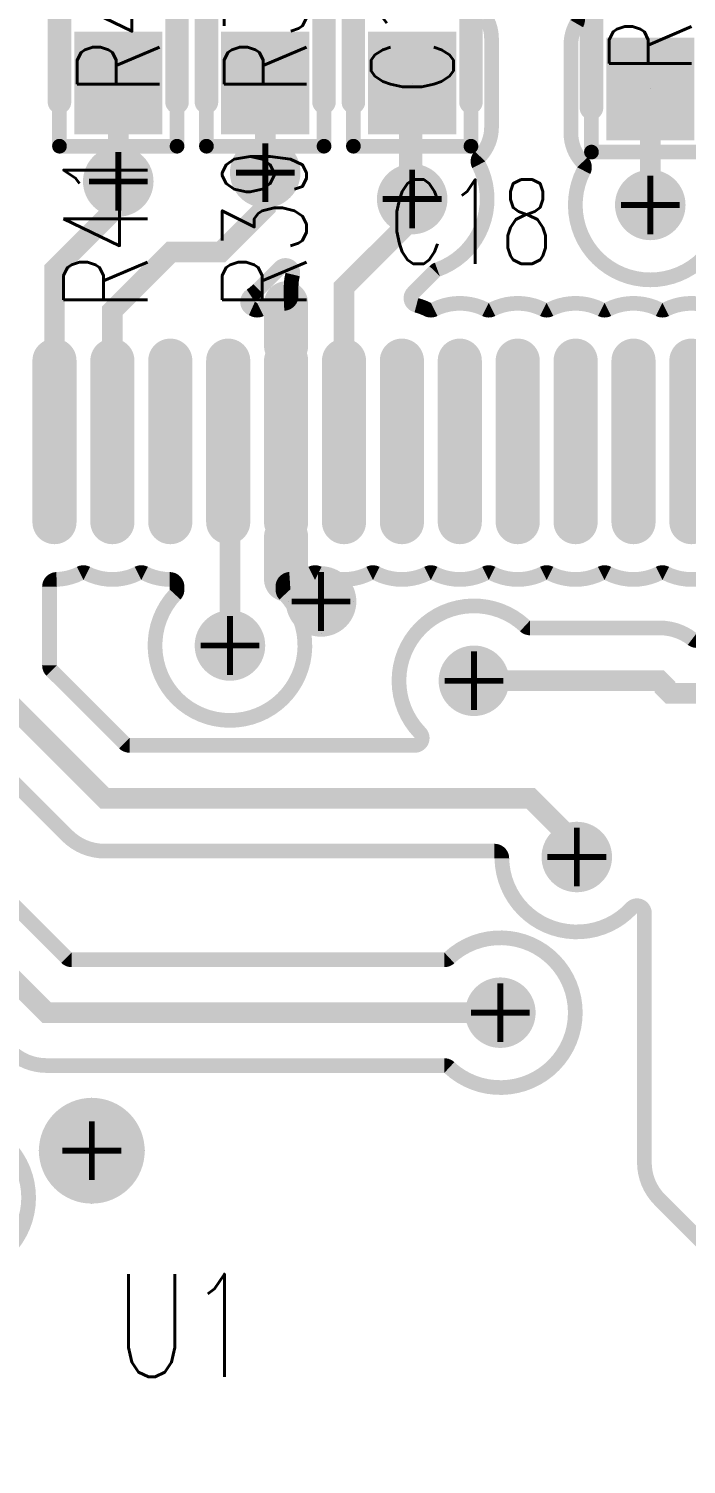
# Model space of a CAD drawing. Extents: x -0.08 to 4.16, y -0.29 to 1.7.
# Drawn here: x 1.7535 to 1.9772, y 0.8682 to 1.357 of the extents above; entities that cross this region are included whole.
import ezdxf
from ezdxf.enums import TextEntityAlignment as Align

# ---------------------------------------------------------------- set-up
doc = ezdxf.new("R2010")
doc.units = 0
doc.header["$MEASUREMENT"] = 0
for name, pattern in [('SIG_0', [2, 1, 1]), ('SIG_11', [2, 1, 1]), ('SIG_83', [2, 1, 1]), ('SIG_84', [2, 1, 1]), ('SIG_85', [2, 1, 1]), ('SIG_86', [2, 1, 1]), ('SIG_90', [2, 1, 1]), ('SIG_95', [2, 1, 1])]:
    doc.linetypes.add(name, pattern=pattern)
doc.layers.get('0').update_dxf_attribs({"linetype": 'CONTINUOUS'})
for name, color, linetype in [('DRIL_NPLTE_THRU_01', 34, 'CONTINUOUS'), ('DRIL_NPLTE_THRU_02', 136, 'CONTINUOUS'), ('DRIL_NPLTE_THRU_03', 136, 'CONTINUOUS'), ('DRIL_NPLTE_THRU_04', 146, 'CONTINUOUS'), ('DRIL_NPLTE_THRU_05', 106, 'CONTINUOUS'), ('DRIL_NPLTE_THRU_06', 253, 'CONTINUOUS'), ('DRIL_PLTE_THRU_01', 34, 'CONTINUOUS'), ('DRIL_PLTE_THRU_02', 136, 'CONTINUOUS'), ('DRIL_PLTE_THRU_03', 136, 'CONTINUOUS'), ('DRIL_PLTE_THRU_04', 146, 'CONTINUOUS'), ('DRIL_PLTE_THRU_05', 106, 'CONTINUOUS'), ('DRIL_PLTE_THRU_06', 253, 'CONTINUOUS'), ('DRIL_SYMBOL', 130, 'CONTINUOUS'), ('PADS_BOT', 255, 'CONTINUOUS'), ('PADS_INNER', 43, 'CONTINUOUS'), ('PADS_TOP', 43, 'CONTINUOUS'), ('PADS_XR_121', 2, 'CONTINUOUS'), ('PADS_XR_123', 2, 'CONTINUOUS'), ('PART_NAME_126', 16, 'CONTINUOUS'), ('PART_NAME_127', 1, 'CONTINUOUS'), ('PART_TOP_2DLINE_126', 16, 'CONTINUOUS'), ('PART_TOP_2DLINE_127', 1, 'CONTINUOUS'), ('POUR_OUTLINE_01', 34, 'CONTINUOUS'), ('POUR_PADTHERM_01', 34, 'CONTINUOUS'), ('POUR_VIATHERM_01', 34, 'CONTINUOUS'), ('TRACE_01', 34, 'CONTINUOUS'), ('VIAPTS', 2, 'CONTINUOUS')]:
    doc.layers.add(name, color=color, linetype=linetype)
doc.styles.add('W0$004', font='simplex', dxfattribs={"width": 0.75})
doc.styles.add('W0$005', font='simplex', dxfattribs={"width": 0.75})

# ---------------------------------------------------------------- blocks, each defined once
blk = doc.blocks.new('POUR_OUTLINE_2041')
at = {"layer": 'POUR_OUTLINE_01', "const_width": 0.005}
blk.add_lwpolyline([(16.04073, 6.66656, -0.236369), (16.02327, 6.66656, 0.23637), (16.02103, 6.66656, -0.236369), (16.00357, 6.66656, 0.23637), (16.00133, 6.66656, -0.236369), (15.98387, 6.66656, 0.23637), (15.98163, 6.66656, -0.236369), (15.96417, 6.66656, 0.23637), (15.96193, 6.66656, -0.236369), (15.94447, 6.66656, 0.23637), (15.94223, 6.66656, -0.236369), (15.92477, 6.66656, 0.23637), (15.92253, 6.66656, -0.236369), (15.90507, 6.66656, 0.23637), (15.90283, 6.66656, -0.100468), (15.89534, 6.66454, 0.395681), (15.893, 6.66204), (15.893, 6.66107, 0.189554), (15.89367, 6.65937, -2.296198), (15.85633, 6.65937, 0.189554), (15.857, 6.66107), (15.857, 6.662, 0.41155), (15.85452, 6.6645, -0.114273), (15.84597, 6.66656, 0.23637), (15.84373, 6.66656, -0.236369), (15.82627, 6.66656, 0.23637), (15.82403, 6.66656, -0.107369), (15.81601, 6.66451, 0.403596), (15.8136, 6.66201), (15.8136, 6.63524, 0.198912), (15.81433, 6.63347), (15.83907, 6.60873, 0.198912), (15.84084, 6.608), (15.93791, 6.608, 0.662767), (15.9397, 6.61224, -0.974783), (15.97537, 6.64867, 0.189554), (15.97707, 6.648), (16.02125, 6.648, -0.166407), (16.03228, 6.64422, 0.166407), (16.03381, 6.6437)], format="xyb", dxfattribs=at)
blk = doc.blocks.new('POUR_OUTLINE_2031')
at = {"layer": 'POUR_OUTLINE_01', "const_width": 0.005}
for points in [[(15.79463, 6.56047), (15.81937, 6.53573, 0.198912), (15.82114, 6.535), (15.94793, 6.535, 0.189554), (15.94963, 6.53567, -2.296198), (15.94963, 6.49833, 0.189554), (15.94793, 6.499), (15.81265, 6.499, -0.198912), (15.79992, 6.50427)], [(15.76363, 6.47267, -2.296198), (15.76363, 6.43533, 0.189554)], [(16.09256, 6.35863, 0.23637), (16.09256, 6.36087, -0.236369), (16.09256, 6.37833, 0.23637), (16.09256, 6.38057, -0.236369), (16.09256, 6.39803, 0.23637), (16.09256, 6.40027, -0.11082), (16.0905, 6.40856, 0.407568), (16.08801, 6.411), (16.071, 6.411, -0.198912), (16.05827, 6.41627), (16.02127, 6.45327, -0.198912), (16.016, 6.466), (16.016, 6.55093, 0.681291), (16.01167, 6.55263, -0.674773), (15.9675, 6.56954, 0.408989), (15.965, 6.572), (15.83235, 6.572, -0.198912), (15.81962, 6.57727), (15.79817, 6.59873, 0.668179)]]:
    blk.add_lwpolyline(points, format="xyb", dxfattribs=at)
blk = doc.blocks.new('POUR_OUTLINE_2012')
at = {"layer": 'POUR_OUTLINE_01', "const_width": 0.005}
blk.add_lwpolyline([(15.84503, 6.95673, 0.668179), (15.84326, 6.961), (15.66824, 6.961, 0.198912), (15.66647, 6.96027), (15.63816, 6.93195, 0.046532), (15.63786, 6.9316, -0.046532), (15.63573, 6.92902), (15.63398, 6.92727, -0.198912), (15.62125, 6.922), (15.5385, 6.922, 0.414214), (15.536, 6.9195), (15.536, 6.9125, 0.414214), (15.5385, 6.91), (15.5595, 6.91, -0.414214), (15.574, 6.8955), (15.574, 6.8655, -0.131651), (15.57206, 6.85825, 0.267944), (15.57206, 6.85575, -0.04857), (15.57322, 6.85319, 0.320694), (15.57559, 6.8515), (15.58841, 6.8515, 0.320694), (15.59078, 6.85319, -0.04857), (15.59194, 6.85575, 0.267944), (15.59194, 6.85825, -0.131651), (15.59, 6.8655), (15.59, 6.8955, -0.414214), (15.6045, 6.91), (15.6295, 6.91, -0.414214), (15.644, 6.8955), (15.644, 6.8655, -0.131651), (15.64206, 6.85825, 0.267944), (15.64206, 6.85575, -0.131651), (15.644, 6.8485), (15.644, 6.8185, -0.257481), (15.63724, 6.80624, 0.481029), (15.6368, 6.80235), (15.64745, 6.79171, 0.624083), (15.6517, 6.79317, -0.115272), (15.65572, 6.80405, 0.382347), (15.65523, 6.80735, -0.222907), (15.65, 6.8185), (15.65, 6.8485, -0.131651), (15.65194, 6.85575, 0.267944), (15.65194, 6.85825, -0.131651), (15.65, 6.8655), (15.65, 6.8955, -0.414214), (15.6645, 6.91), (15.6895, 6.91, -0.273066), (15.70219, 6.90251, 0.447262), (15.70583, 6.90168, -0.155236), (15.7142, 6.90434), (15.7398, 6.90434, -0.230914), (15.75122, 6.89877, 0.610319), (15.75559, 6.8996, -0.332542), (15.7695, 6.91), (15.7945, 6.91, -0.276978), (15.80729, 6.90232, 0.599987), (15.81171, 6.90232, -0.148796), (15.81768, 6.90829, 0.276983), (15.819, 6.9105), (15.819, 6.92325, -0.198912), (15.82427, 6.93598)], format="xyb", close=True, dxfattribs=at)
blk = doc.blocks.new('POUR_OUTLINE_2010')
at = {"layer": 'POUR_OUTLINE_01', "const_width": 0.005}
blk.add_lwpolyline([(15.89632, 6.76831, 0.7593), (15.89213, 6.77067), (15.88473, 6.76327, -0.047486), (15.8821, 6.7611, 0.585755), (15.88247, 6.75675, -0.009436), (15.88313, 6.75644, 0.23637), (15.88537, 6.75644, -0.107369), (15.89339, 6.75849, 0.403596), (15.8958, 6.76099), (15.8958, 6.764, -0.060452)], format="xyb", close=True, dxfattribs=at)
blk = doc.blocks.new('POUR_OUTLINE_2008')
at = {"layer": 'POUR_OUTLINE_01', "const_width": 0.005}
for points in [[(16.04306, 6.85625, 0.267944), (16.04306, 6.85375, -0.131651), (16.045, 6.8465), (16.045, 6.8165, -0.191071), (16.04106, 6.80656, 0.318089), (16.04066, 6.8037, -1.641885), (15.99534, 6.8037, 0.318089), (15.99494, 6.80656, -0.191071), (15.991, 6.8165), (15.991, 6.8465, -0.131651), (15.99294, 6.85375, 0.267944), (15.99294, 6.85625, -0.131651)], [(15.96206, 6.85575, -0.131651), (15.964, 6.8485), (15.964, 6.8185, -0.191071), (15.96006, 6.80856, 0.318089), (15.95966, 6.8057, -0.453837), (15.94558, 6.76999, 0.110968), (15.94466, 6.7694), (15.93731, 6.76205, 0.579233), (15.93844, 6.75786, -0.052063), (15.94223, 6.75644, 0.23637), (15.94447, 6.75644, -0.236369), (15.96193, 6.75644, 0.23637), (15.96417, 6.75644, -0.236369), (15.98163, 6.75644, 0.23637), (15.98387, 6.75644, -0.236369), (16.00133, 6.75644, 0.23637), (16.00357, 6.75644, -0.236369), (16.02103, 6.75644, 0.23637), (16.02327, 6.75644, -0.161066), (16.03539, 6.7582, 0.271549)]]:
    blk.add_lwpolyline(points, format="xyb", dxfattribs=at)
blk = doc.blocks.new('POUR_PADTHERM_2324')
at = {"layer": 'POUR_PADTHERM_01', "const_width": 0.0075}
blk.add_lwpolyline([(15.89035, 6.7585), (15.89035, 6.744, 1), (15.89785, 6.744), (15.89785, 6.7585, 1), (15.89035, 6.7585)], format="xyb", dxfattribs=at)
blk = doc.blocks.new('POUR_VIATHERM_2262')
at = {"layer": 'POUR_VIATHERM_01'}
for points in [[(15.828, 6.488), (15.828, 6.488)], [(15.81, 6.47), (15.81, 6.47)], [(15.846, 6.47), (15.846, 6.47)], [(15.828, 6.452), (15.828, 6.452)]]:
    blk.add_lwpolyline(points, dxfattribs=at)
blk = doc.blocks.new('POUR_VIATHERM_2322')
at = {"layer": 'POUR_VIATHERM_01'}
for points in [[(15.906, 6.668), (15.906, 6.668)], [(15.895, 6.657), (15.895, 6.657)], [(15.917, 6.657), (15.917, 6.657)], [(15.906, 6.646), (15.906, 6.646)]]:
    blk.add_lwpolyline(points, dxfattribs=at)
blk = doc.blocks.new('POUR_PADTHERM_2323')
at = {"layer": 'POUR_PADTHERM_01', "const_width": 0.0075}
blk.add_lwpolyline([(15.89785, 6.6645), (15.89785, 6.679, 1), (15.89035, 6.679), (15.89035, 6.6645, 1), (15.89785, 6.6645)], format="xyb", dxfattribs=at)
blk = doc.blocks.new('POUR_HEADER_1')
for name in ['POUR_OUTLINE_2008', 'POUR_OUTLINE_2012', 'POUR_OUTLINE_2041', 'POUR_OUTLINE_2010', 'POUR_PADTHERM_2324', 'POUR_PADTHERM_2323', 'POUR_VIATHERM_2322', 'POUR_OUTLINE_2031', 'POUR_VIATHERM_2262']:
    blk.add_blockref(name, (-17.378, -6.845))
blk = doc.blocks.new('SMOOTH_0$008')
at = {"const_width": 0.004}
blk.add_lwpolyline([(-0.002, 0, 1), (0.002, 0, 1)], format="xyb", close=True, dxfattribs=at)
blk = doc.blocks.new('SMOOTH_0$005')
at = {"const_width": 0.0025}
blk.add_lwpolyline([(-0.00125, 0, 1), (0.00125, 0, 1)], format="xyb", close=True, dxfattribs=at)
blk = doc.blocks.new('PART_BODY_TOP_66')
at = {"layer": 'PART_TOP_2DLINE_126', "const_width": 0.008}
for points in [[(-0.03, 0.02), (0.03, 0.02)], [(-0.03, -0.02), (0.03, -0.02)]]:
    blk.add_lwpolyline(points, dxfattribs=at)
at = {"layer": 'PART_TOP_2DLINE_127', "const_width": 0.005}
for points in [[(-0.045, 0.02), (0.045, 0.02)], [(-0.045, 0.02), (-0.045, -0.02)], [(0.045, 0.02), (0.045, -0.02)], [(-0.045, -0.02), (0.045, -0.02)]]:
    blk.add_lwpolyline(points, dxfattribs=at)
at = {"layer": 'PART_TOP_2DLINE_126'}
for p in [(-0.03, 0.02), (0.03, 0.02), (-0.03, -0.02), (0.03, -0.02)]:
    blk.add_blockref('SMOOTH_0$008', p, dxfattribs=at)
at = {"layer": 'PART_TOP_2DLINE_127'}
for p in [(-0.045, 0.02), (-0.045, 0.02), (0.045, 0.02), (0.045, 0.02), (-0.045, -0.02), (-0.045, -0.02), (0.045, -0.02), (0.045, -0.02)]:
    blk.add_blockref('SMOOTH_0$005', p, dxfattribs=at)
blk = doc.blocks.new('DRIL_HOLE_0')
blk.add_lwpolyline([(0, 0, 1), (0, 0, 1)], format="xyb", close=True)
blk = doc.blocks.new('PAD_0')
blk.add_lwpolyline([(0, 0), (0, 0)])
blk = doc.blocks.new('PAD_16')
at = {"const_width": 0.03}
blk.add_lwpolyline([(-0.0175, 0), (0.0175, 0)], dxfattribs=at)
blk = doc.blocks.new('PAD_17')
at = {"const_width": 0.025}
blk.add_lwpolyline([(-0.015, 0), (0.015, 0)], dxfattribs=at)
blk = doc.blocks.new('STK_TOP_68')
at = {"layer": 'DRIL_NPLTE_THRU_01'}
blk.add_blockref('DRIL_HOLE_0', (0, 0), dxfattribs=at)
at = {"layer": 'DRIL_NPLTE_THRU_02'}
blk.add_blockref('DRIL_HOLE_0', (0, 0), dxfattribs=at)
at = {"layer": 'DRIL_NPLTE_THRU_03'}
blk.add_blockref('DRIL_HOLE_0', (0, 0), dxfattribs=at)
at = {"layer": 'DRIL_NPLTE_THRU_04'}
blk.add_blockref('DRIL_HOLE_0', (0, 0), dxfattribs=at)
at = {"layer": 'DRIL_NPLTE_THRU_05'}
blk.add_blockref('DRIL_HOLE_0', (0, 0), dxfattribs=at)
at = {"layer": 'DRIL_NPLTE_THRU_06'}
blk.add_blockref('DRIL_HOLE_0', (0, 0), dxfattribs=at)
at = {"layer": 'PADS_BOT'}
blk.add_blockref('PAD_0', (0, 0), dxfattribs=at)
at = {"layer": 'PADS_INNER'}
blk.add_blockref('PAD_0', (0, 0), dxfattribs=at)
at = {"layer": 'PADS_TOP'}
blk.add_blockref('PAD_17', (0, 0), dxfattribs=at)
at = {"layer": 'PADS_XR_121'}
blk.add_blockref('PAD_16', (0, 0), dxfattribs=at)
at = {"layer": 'PADS_XR_123'}
blk.add_blockref('PAD_17', (0, 0), dxfattribs=at)
blk = doc.blocks.new('SYM_TOP_16')
for name, p in [('PART_BODY_TOP_66', (0, 0)), ('STK_TOP_68', (-0.0235, 0)), ('STK_TOP_68', (0.0235, 0))]:
    blk.add_blockref(name, p)
blk = doc.blocks.new('PART_TOP_12')
blk.add_blockref('SYM_TOP_16', (0, 0))
at = {"layer": 'PART_NAME_126', "style": 'W0$005', "width": 0.75}
blk.add_text('C18', height=0.02863, rotation=90, dxfattribs=at).set_placement((0.085, -0.008))
at = {"layer": 'PART_NAME_127', "style": 'W0$004', "width": 0.75}
blk.add_text('C18', height=0.028, rotation=180, dxfattribs=at).set_placement((0, 0), align=Align.MIDDLE_CENTER)
blk = doc.blocks.new('PART_BODY_TOP_76')
at = {"layer": 'PART_TOP_2DLINE_126', "const_width": 0.008}
for points in [[(-0.03, 0.02), (0.03, 0.02)], [(-0.03, -0.02), (0.03, -0.02)]]:
    blk.add_lwpolyline(points, dxfattribs=at)
at = {"layer": 'PART_TOP_2DLINE_127', "const_width": 0.005}
for points in [[(-0.045, 0.02), (0.045, 0.02)], [(-0.045, 0.02), (-0.045, -0.02)], [(0.045, 0.02), (0.045, -0.02)], [(-0.045, -0.02), (0.045, -0.02)]]:
    blk.add_lwpolyline(points, dxfattribs=at)
at = {"layer": 'PART_TOP_2DLINE_126'}
for p in [(-0.03, 0.02), (0.03, 0.02), (-0.03, -0.02), (0.03, -0.02)]:
    blk.add_blockref('SMOOTH_0$008', p, dxfattribs=at)
at = {"layer": 'PART_TOP_2DLINE_127'}
for p in [(-0.045, 0.02), (-0.045, 0.02), (0.045, 0.02), (0.045, 0.02), (-0.045, -0.02), (-0.045, -0.02), (0.045, -0.02), (0.045, -0.02)]:
    blk.add_blockref('SMOOTH_0$005', p, dxfattribs=at)
blk = doc.blocks.new('SYM_TOP_26')
for name, p in [('PART_BODY_TOP_76', (0, 0)), ('STK_TOP_68', (-0.0235, 0)), ('STK_TOP_68', (0.0235, 0))]:
    blk.add_blockref(name, p)
blk = doc.blocks.new('PART_TOP_77')
blk.add_blockref('SYM_TOP_26', (0, 0))
at = {"layer": 'PART_NAME_126', "style": 'W0$005', "width": 0.75}
blk.add_text('R39', height=0.02863, dxfattribs=at).set_placement((-0.101, -0.014))
at = {"layer": 'PART_NAME_127', "style": 'W0$005', "width": 0.75}
blk.add_text('R39', height=0.028, dxfattribs=at).set_placement((0, 0), align=Align.MIDDLE_CENTER)
blk = doc.blocks.new('PART_TOP_80')
blk.add_blockref('SYM_TOP_26', (0, 0))
at = {"layer": 'PART_NAME_126', "style": 'W0$005', "width": 0.75}
blk.add_text('R41', height=0.02863, dxfattribs=at).set_placement((-0.101, -0.01))
at = {"layer": 'PART_NAME_127', "style": 'W0$005', "width": 0.75}
blk.add_text('R41', height=0.028, dxfattribs=at).set_placement((0, 0), align=Align.MIDDLE_CENTER)
blk = doc.blocks.new('PART_TOP_85')
blk.add_blockref('SYM_TOP_26', (0, 0))
at = {"layer": 'PART_NAME_126', "style": 'W0$005', "width": 0.75}
blk.add_text('R6', height=0.02863, rotation=270, dxfattribs=at).set_placement((-0.018, -0.035))
at = {"layer": 'PART_NAME_127', "style": 'W0$005', "width": 0.75}
blk.add_text('R6', height=0.028, dxfattribs=at).set_placement((0, 0), align=Align.MIDDLE_CENTER)
blk = doc.blocks.new('PAD_5')
blk.add_lwpolyline([(0, 0, 1), (0, 0, 1)], format="xyb", close=True)
blk = doc.blocks.new('PAD_45')
at = {"const_width": 0.0075}
blk.add_lwpolyline([(-0.0275, -0.00375), (0.0275, -0.00375, 1), (0.0275, 0.00375), (-0.0275, 0.00375, 1)], format="xyb", close=True, dxfattribs=at)
blk = doc.blocks.new('PAD_46')
at = {"const_width": 0.005}
blk.add_lwpolyline([(-0.0275, -0.0025), (0.0275, -0.0025, 1), (0.0275, 0.0025), (-0.0275, 0.0025, 1)], format="xyb", close=True, dxfattribs=at)
blk = doc.blocks.new('STK_TOP_226')
at = {"layer": 'DRIL_PLTE_THRU_01'}
blk.add_blockref('DRIL_HOLE_0', (0, 0), dxfattribs=at)
at = {"layer": 'DRIL_PLTE_THRU_02'}
blk.add_blockref('DRIL_HOLE_0', (0, 0), dxfattribs=at)
at = {"layer": 'DRIL_PLTE_THRU_03'}
blk.add_blockref('DRIL_HOLE_0', (0, 0), dxfattribs=at)
at = {"layer": 'DRIL_PLTE_THRU_04'}
blk.add_blockref('DRIL_HOLE_0', (0, 0), dxfattribs=at)
at = {"layer": 'DRIL_PLTE_THRU_05'}
blk.add_blockref('DRIL_HOLE_0', (0, 0), dxfattribs=at)
at = {"layer": 'DRIL_PLTE_THRU_06'}
blk.add_blockref('DRIL_HOLE_0', (0, 0), dxfattribs=at)
at = {"layer": 'PADS_BOT'}
blk.add_blockref('PAD_5', (0, 0), dxfattribs=at)
at = {"layer": 'PADS_INNER'}
blk.add_blockref('PAD_5', (0, 0), dxfattribs=at)
at = {"layer": 'PADS_TOP', "rotation": 90}
blk.add_blockref('PAD_46', (0, 0), dxfattribs=at)
at = {"layer": 'PADS_XR_121', "rotation": 90}
blk.add_blockref('PAD_45', (0, 0), dxfattribs=at)
at = {"layer": 'PADS_XR_123', "rotation": 90}
blk.add_blockref('PAD_46', (0, 0), dxfattribs=at)
blk = doc.blocks.new('SYM_TOP_29')
for p in [(-0.197, -0.3025), (-0.1773, -0.3025), (-0.1576, -0.3025), (-0.1379, -0.3025), (-0.1182, -0.3025), (-0.0985, -0.3025), (-0.0788, -0.3025), (-0.0591, -0.3025), (-0.0394, -0.3025), (-0.0197, -0.3025), (0, -0.3025), (0.0197, -0.3025)]:
    blk.add_blockref('STK_TOP_226', p)
blk = doc.blocks.new('PART_TOP_89')
blk.add_blockref('SYM_TOP_29', (0, 0))
at = {"layer": 'PART_NAME_127', "style": 'W0$005', "width": 0.75}
blk.add_text('U1', height=0.035, rotation=180, dxfattribs=at).set_placement((-0.001, 0.016))
blk = doc.blocks.new('SMOOTH_0$007')
at = {"const_width": 0.0035}
blk.add_lwpolyline([(-0.00175, 0, 1), (0.00175, 0, 1)], format="xyb", close=True, dxfattribs=at)
blk = doc.blocks.new('DRIL_SYMBOL_0$008')
at = {"layer": 'DRIL_SYMBOL', "const_width": 0.002}
for points in [[(0, -0.01), (0, 0.01)], [(-0.01, 0), (0.01, 0)]]:
    blk.add_lwpolyline(points, dxfattribs=at)
blk = doc.blocks.new('DRIL_HOLE_0$008')
at = {"const_width": 0.004}
blk.add_lwpolyline([(-0.002, 0, 1), (0.002, 0, 1)], format="xyb", close=True, dxfattribs=at)
blk.add_blockref('DRIL_SYMBOL_0$008', (0, 0))
blk = doc.blocks.new('PAD_79')
at = {"const_width": 0.012}
blk.add_lwpolyline([(0, -0.006, 1), (0, 0.006, 1)], format="xyb", close=True, dxfattribs=at)
blk = doc.blocks.new('PAD_80')
at = {"const_width": 0.011}
blk.add_lwpolyline([(0, -0.0055, 1), (0, 0.0055, 1)], format="xyb", close=True, dxfattribs=at)
blk = doc.blocks.new('STK_TOP_129')
at = {"layer": 'DRIL_PLTE_THRU_01'}
blk.add_blockref('DRIL_HOLE_0$008', (0, 0), dxfattribs=at)
at = {"layer": 'DRIL_PLTE_THRU_02'}
blk.add_blockref('DRIL_HOLE_0$008', (0, 0), dxfattribs=at)
at = {"layer": 'DRIL_PLTE_THRU_03'}
blk.add_blockref('DRIL_HOLE_0$008', (0, 0), dxfattribs=at)
at = {"layer": 'DRIL_PLTE_THRU_04'}
blk.add_blockref('DRIL_HOLE_0$008', (0, 0), dxfattribs=at)
at = {"layer": 'DRIL_PLTE_THRU_05'}
blk.add_blockref('DRIL_HOLE_0$008', (0, 0), dxfattribs=at)
at = {"layer": 'DRIL_PLTE_THRU_06'}
blk.add_blockref('DRIL_HOLE_0$008', (0, 0), dxfattribs=at)
at = {"layer": 'PADS_BOT'}
blk.add_blockref('PAD_79', (0, 0), dxfattribs=at)
at = {"layer": 'PADS_INNER'}
blk.add_blockref('PAD_79', (0, 0), dxfattribs=at)
at = {"layer": 'PADS_TOP'}
blk.add_blockref('PAD_80', (0, 0), dxfattribs=at)
blk = doc.blocks.new('SYM_TOP_11')
blk.add_blockref('STK_TOP_129', (0, 0))
blk = doc.blocks.new('DRIL_SYMBOL_0$018')
at = {"layer": 'DRIL_SYMBOL', "const_width": 0.002}
for points in [[(0, -0.01), (0, 0.01)], [(-0.01, 0), (0.01, 0)]]:
    blk.add_lwpolyline(points, dxfattribs=at)
blk = doc.blocks.new('DRIL_HOLE_0$018')
at = {"const_width": 0.009}
blk.add_lwpolyline([(-0.0045, 0, 1), (0.0045, 0, 1)], format="xyb", close=True, dxfattribs=at)
blk.add_blockref('DRIL_SYMBOL_0$018', (0, 0))
blk = doc.blocks.new('PAD_54')
at = {"const_width": 0.018}
blk.add_lwpolyline([(0, -0.009, 1), (0, 0.009, 1)], format="xyb", close=True, dxfattribs=at)
blk = doc.blocks.new('STK_TOP_10')
at = {"layer": 'DRIL_PLTE_THRU_01'}
blk.add_blockref('DRIL_HOLE_0$018', (0, 0), dxfattribs=at)
at = {"layer": 'DRIL_PLTE_THRU_02'}
blk.add_blockref('DRIL_HOLE_0$018', (0, 0), dxfattribs=at)
at = {"layer": 'DRIL_PLTE_THRU_03'}
blk.add_blockref('DRIL_HOLE_0$018', (0, 0), dxfattribs=at)
at = {"layer": 'DRIL_PLTE_THRU_04'}
blk.add_blockref('DRIL_HOLE_0$018', (0, 0), dxfattribs=at)
at = {"layer": 'DRIL_PLTE_THRU_05'}
blk.add_blockref('DRIL_HOLE_0$018', (0, 0), dxfattribs=at)
at = {"layer": 'DRIL_PLTE_THRU_06'}
blk.add_blockref('DRIL_HOLE_0$018', (0, 0), dxfattribs=at)
at = {"layer": 'PADS_BOT'}
blk.add_blockref('PAD_54', (0, 0), dxfattribs=at)
at = {"layer": 'PADS_INNER'}
blk.add_blockref('PAD_54', (0, 0), dxfattribs=at)
at = {"layer": 'PADS_TOP'}
blk.add_blockref('PAD_54', (0, 0), dxfattribs=at)
blk = doc.blocks.new('SYM_TOP_10')
blk.add_blockref('STK_TOP_10', (0, 0))

msp = doc.modelspace()

# ---------------------------------------------------------------- linework, layer by layer
at = {"layer": 'TRACE_01', "linetype": 'SIG_90', "const_width": 0.007}
for points in [[(1.8608, 1.2165), (1.8608, 1.269), (1.883, 1.2912), (1.883, 1.3375), (1.884, 1.3385), (1.884, 1.299)], [(1.884, 1.299), (1.884, 1.3385)]]:
    msp.add_lwpolyline(points, dxfattribs=at)
at = {"layer": 'TRACE_01', "linetype": 'SIG_84', "const_width": 0.007}
for points in [[(1.784, 1.305), (1.784, 1.3385)], [(1.965, 1.297), (1.965, 1.3365)], [(1.7623, 1.2165), (1.7623, 1.275), (1.784, 1.2967), (1.784, 1.305)]]:
    msp.add_lwpolyline(points, dxfattribs=at)
at = {"layer": 'TRACE_01', "linetype": 'SIG_83', "const_width": 0.007}
for points in [[(1.834, 1.308), (1.834, 1.3385)], [(1.782, 1.2165), (1.782, 1.261), (1.802, 1.281), (1.819, 1.281), (1.834, 1.296), (1.834, 1.308)]]:
    msp.add_lwpolyline(points, dxfattribs=at)
at = {"layer": 'TRACE_01', "linetype": 'SIG_86', "const_width": 0.007}
msp.add_lwpolyline([(1.7229, 1.2165), (1.7229, 1.05875), (1.75965, 1.022), (1.914, 1.022)], dxfattribs=at)
at = {"layer": 'TRACE_01', "linetype": 'SIG_85', "const_width": 0.007}
msp.add_lwpolyline([(1.7426, 1.2165), (1.7426, 1.13175), (1.77935, 1.095), (1.92425, 1.095), (1.94, 1.07925), (1.94, 1.075)], dxfattribs=at)
at = {"layer": 'TRACE_01', "linetype": 'SIG_95', "const_width": 0.007}
msp.add_lwpolyline([(1.8214, 1.2165), (1.822, 1.2159), (1.822, 1.147)], dxfattribs=at)
at = {"layer": 'TRACE_01', "linetype": 'SIG_11', "const_width": 0.007}
msp.add_lwpolyline([(1.8411, 1.2165), (1.8411, 1.173), (1.842, 1.173), (1.853, 1.162)], dxfattribs=at)
at = {"layer": 'TRACE_01', "linetype": 'SIG_0', "const_width": 0.007}
msp.add_lwpolyline([(1.905, 1.135), (1.96825, 1.135), (1.97, 1.13325), (1.97, 1.13245), (1.97175, 1.1307), (2.0845, 1.1307)], dxfattribs=at)

# ---------------------------------------------------------------- block references
at = {"linetype": 'SIG_11'}
msp.add_blockref('POUR_HEADER_1', (3.325, 1.35), dxfattribs=at)
for name, p, rotation in [('PART_TOP_80', (1.784, 1.362), 90), ('PART_TOP_77', (1.834, 1.362), 90), ('PART_TOP_12', (1.884, 1.362), 270), ('PART_TOP_85', (1.965, 1.36), 90), ('PART_TOP_89', (1.782, 0.914), 180)]:
    msp.add_blockref(name, p, dxfattribs=dict(rotation=rotation))
at = {"layer": 'TRACE_01'}
for p in [(1.784, 1.3385), (1.834, 1.3385), (1.883, 1.3375), (1.884, 1.3385), (1.884, 1.3385), (1.965, 1.3365), (1.834, 1.308), (1.834, 1.308), (1.784, 1.305), (1.784, 1.305), (1.784, 1.2967), (1.884, 1.299), (1.884, 1.299), (1.965, 1.297), (1.834, 1.296), (1.883, 1.2912), (1.802, 1.281), (1.819, 1.281), (1.7623, 1.275), (1.8608, 1.269), (1.782, 1.261), (1.7623, 1.2165), (1.782, 1.2165), (1.8214, 1.2165), (1.822, 1.2159), (1.8411, 1.2165), (1.8608, 1.2165), (1.8411, 1.173), (1.842, 1.173), (1.853, 1.162), (1.822, 1.147), (1.905, 1.135), (1.96825, 1.135), (1.97, 1.13325), (1.97, 1.13245), (1.97175, 1.1307), (1.77935, 1.095), (1.92425, 1.095), (1.94, 1.07925), (1.94, 1.075), (1.75965, 1.022), (1.914, 1.022)]:
    msp.add_blockref('SMOOTH_0$007', p, dxfattribs=at)
at = {"layer": 'VIAPTS', "linetype": 'SIG_83'}
msp.add_blockref('SYM_TOP_11', (1.834, 1.308), dxfattribs=at)
at = {"layer": 'VIAPTS', "linetype": 'SIG_84'}
for p in [(1.784, 1.305), (1.965, 1.297)]:
    msp.add_blockref('SYM_TOP_11', p, dxfattribs=at)
at = {"layer": 'VIAPTS', "linetype": 'SIG_90'}
msp.add_blockref('SYM_TOP_11', (1.884, 1.299), dxfattribs=at)
at = {"layer": 'VIAPTS', "linetype": 'SIG_11'}
for name, p in [('SYM_TOP_11', (1.853, 1.162)), ('SYM_TOP_10', (1.775, 0.975))]:
    msp.add_blockref(name, p, dxfattribs=at)
at = {"layer": 'VIAPTS', "linetype": 'SIG_95'}
msp.add_blockref('SYM_TOP_11', (1.822, 1.147), dxfattribs=at)
at = {"layer": 'VIAPTS', "linetype": 'SIG_0'}
msp.add_blockref('SYM_TOP_11', (1.905, 1.135), dxfattribs=at)
at = {"layer": 'VIAPTS', "linetype": 'SIG_85'}
msp.add_blockref('SYM_TOP_11', (1.94, 1.075), dxfattribs=at)
at = {"layer": 'VIAPTS', "linetype": 'SIG_86'}
msp.add_blockref('SYM_TOP_11', (1.914, 1.022), dxfattribs=at)

doc.saveas('drawing.dxf')
